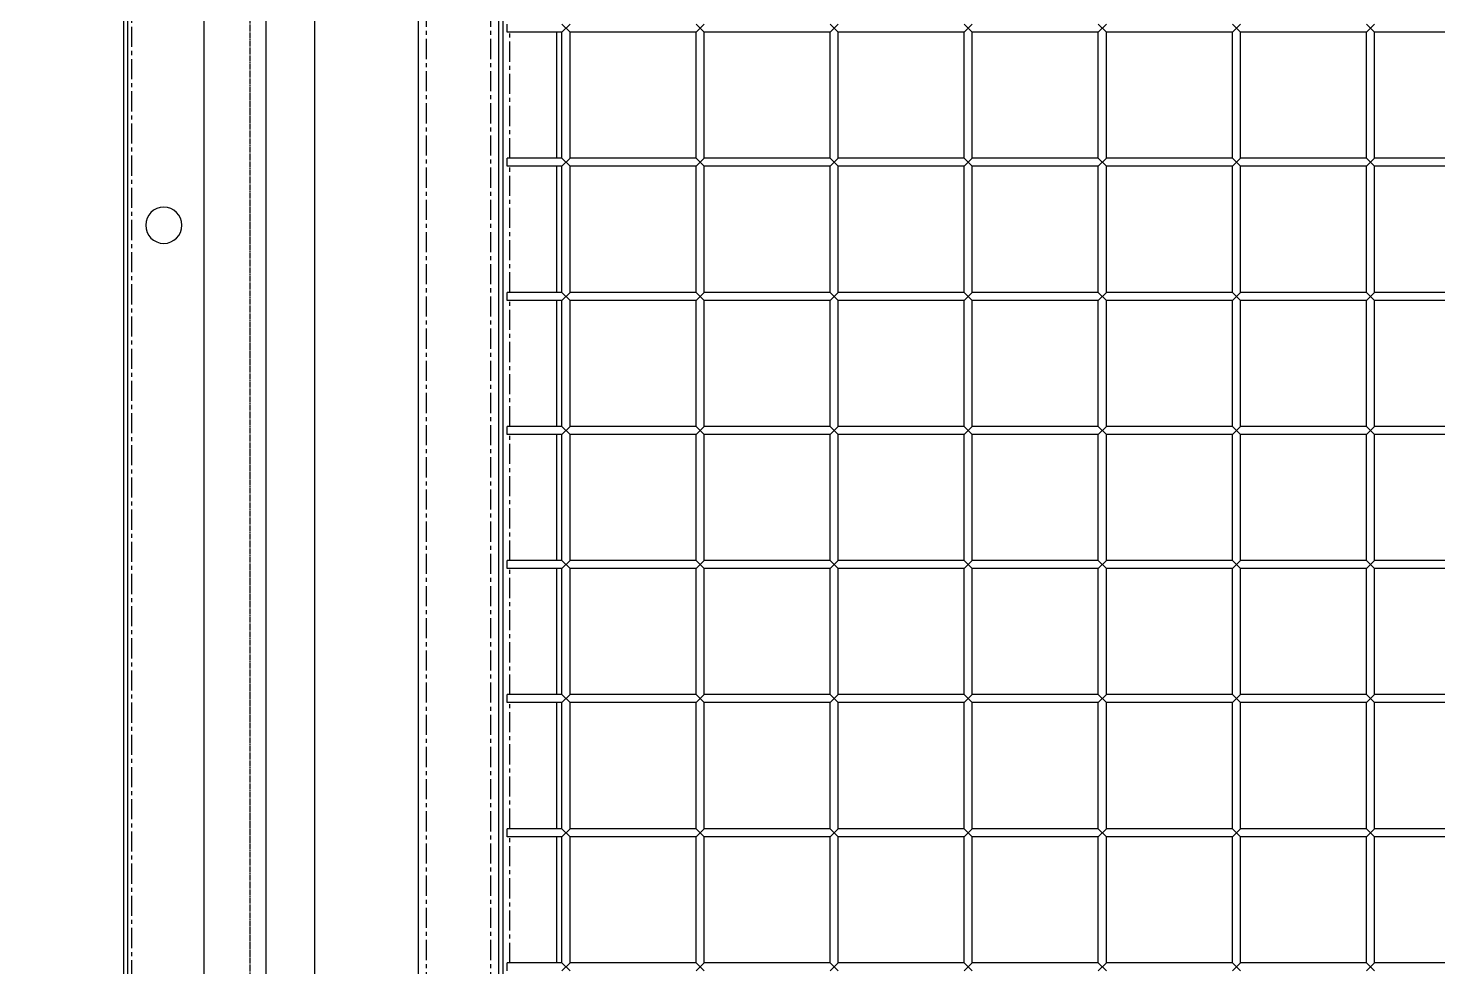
# Model space of a CAD drawing. Header units: millimetres. Extents: x -198529 to 244266, y -64 to 158464.
# Drawn here: x -170034 to -169509, y 94807 to 95157 of the extents above; entities that cross this region are included whole.
import ezdxf

# ---------------------------------------------------------------- set-up
doc = ezdxf.new("R2010")
doc.units = ezdxf.units.MM
doc.linetypes.add('CENTER', pattern=[12, 7.5, -1.5, 1.5, -1.5])
doc.linetypes.add('HIDDEN2', pattern=[4.7625, 3.175, -1.5875])
doc.layers.add('0-DCC', color=30, linetype='Continuous')
doc.layers.add('K-CEIL-DCC-RACK', color=10, linetype='Continuous')

# ---------------------------------------------------------------- blocks, each defined once
blk = doc.blocks.new('DCC2850x1800(右)')
at = {"color": 0, "linetype": 'Continuous'}
for p, q in [((65616, -74478.48), (65616, -72678.48)), ((65646, -74478.48), (65646, -72678.48)), ((65684.72, -74441.08), (65684.72, -72678.48)), ((65726, -74441.08), (65726, -72678.48)), ((65754.5, -72678.48), (65754.5, -74478.48)), ((65756, -72678.48), (65756, -74478.48)), ((65614.5, -72730.88), (65614.5, -74426.08)), ((65292.5, -73853.48), (65289.5, -73856.48)), ((65292.5, -73856.48), (65289.5, -73853.48)), ((65342.5, -73853.48), (65339.5, -73856.48)), ((65342.5, -73856.48), (65339.5, -73853.48)), ((65392.5, -73853.48), (65389.5, -73856.48)), ((65392.5, -73856.48), (65389.5, -73853.48)), ((65442.5, -73853.48), (65439.5, -73856.48)), ((65442.5, -73856.48), (65439.5, -73853.48)), ((65492.5, -73853.48), (65489.5, -73856.48)), ((65492.5, -73856.48), (65489.5, -73853.48)), ((65542.5, -73853.48), (65539.5, -73856.48)), ((65542.5, -73856.48), (65539.5, -73853.48)), ((65592.5, -73853.48), (65589.5, -73856.48)), ((65592.5, -73856.48), (65589.5, -73853.48)), ((65613, -73856.48), (65613, -73853.48)), ((65242.5, -73856.48), (65289.5, -73856.48)), ((65289.5, -73903.48), (65289.5, -73856.48)), ((65292.5, -73903.48), (65292.5, -73856.48)), ((65292.5, -73856.48), (65339.5, -73856.48)), ((65339.5, -73903.48), (65339.5, -73856.48)), ((65342.5, -73903.48), (65342.5, -73856.48)), ((65342.5, -73856.48), (65389.5, -73856.48)), ((65389.5, -73903.48), (65389.5, -73856.48)), ((65392.5, -73903.48), (65392.5, -73856.48)), ((65392.5, -73856.48), (65439.5, -73856.48)), ((65439.5, -73903.48), (65439.5, -73856.48)), ((65442.5, -73903.48), (65442.5, -73856.48)), ((65442.5, -73856.48), (65489.5, -73856.48)), ((65489.5, -73903.48), (65489.5, -73856.48)), ((65492.5, -73903.48), (65492.5, -73856.48)), ((65492.5, -73856.48), (65539.5, -73856.48)), ((65539.5, -73903.48), (65539.5, -73856.48)), ((65542.5, -73903.48), (65542.5, -73856.48)), ((65542.5, -73856.48), (65589.5, -73856.48)), ((65589.5, -73903.48), (65589.5, -73856.48)), ((65592.5, -73903.48), (65592.5, -73856.48)), ((65592.5, -73856.48), (65613, -73856.48)), ((65594.5, -73856.48), (65594.5, -73903.48)), ((65242.5, -73903.48), (65289.5, -73903.48)), ((65292.5, -73903.48), (65289.5, -73906.48)), ((65292.5, -73906.48), (65289.5, -73903.48)), ((65292.5, -73903.48), (65339.5, -73903.48)), ((65342.5, -73903.48), (65339.5, -73906.48)), ((65342.5, -73906.48), (65339.5, -73903.48)), ((65342.5, -73903.48), (65389.5, -73903.48)), ((65392.5, -73903.48), (65389.5, -73906.48)), ((65392.5, -73906.48), (65389.5, -73903.48)), ((65392.5, -73903.48), (65439.5, -73903.48)), ((65442.5, -73903.48), (65439.5, -73906.48)), ((65442.5, -73906.48), (65439.5, -73903.48)), ((65442.5, -73903.48), (65489.5, -73903.48)), ((65492.5, -73903.48), (65489.5, -73906.48)), ((65492.5, -73906.48), (65489.5, -73903.48)), ((65492.5, -73903.48), (65539.5, -73903.48)), ((65542.5, -73903.48), (65539.5, -73906.48)), ((65542.5, -73906.48), (65539.5, -73903.48)), ((65542.5, -73903.48), (65589.5, -73903.48)), ((65592.5, -73903.48), (65589.5, -73906.48)), ((65592.5, -73906.48), (65589.5, -73903.48)), ((65592.5, -73903.48), (65613, -73903.48)), ((65613, -73906.48), (65613, -73903.48)), ((65242.5, -73906.48), (65289.5, -73906.48)), ((65289.5, -73953.48), (65289.5, -73906.48)), ((65292.5, -73953.48), (65292.5, -73906.48)), ((65292.5, -73906.48), (65339.5, -73906.48)), ((65339.5, -73953.48), (65339.5, -73906.48)), ((65342.5, -73953.48), (65342.5, -73906.48)), ((65342.5, -73906.48), (65389.5, -73906.48)), ((65389.5, -73953.48), (65389.5, -73906.48)), ((65392.5, -73953.48), (65392.5, -73906.48)), ((65392.5, -73906.48), (65439.5, -73906.48)), ((65439.5, -73953.48), (65439.5, -73906.48)), ((65442.5, -73953.48), (65442.5, -73906.48)), ((65442.5, -73906.48), (65489.5, -73906.48)), ((65489.5, -73953.48), (65489.5, -73906.48)), ((65492.5, -73953.48), (65492.5, -73906.48)), ((65492.5, -73906.48), (65539.5, -73906.48)), ((65539.5, -73953.48), (65539.5, -73906.48)), ((65542.5, -73953.48), (65542.5, -73906.48)), ((65542.5, -73906.48), (65589.5, -73906.48)), ((65589.5, -73953.48), (65589.5, -73906.48)), ((65592.5, -73953.48), (65592.5, -73906.48)), ((65592.5, -73906.48), (65613, -73906.48)), ((65594.5, -73906.48), (65594.5, -73953.48)), ((65242.5, -73953.48), (65289.5, -73953.48)), ((65292.5, -73953.48), (65289.5, -73956.48)), ((65292.5, -73956.48), (65289.5, -73953.48)), ((65292.5, -73953.48), (65339.5, -73953.48)), ((65342.5, -73953.48), (65339.5, -73956.48)), ((65342.5, -73956.48), (65339.5, -73953.48)), ((65342.5, -73953.48), (65389.5, -73953.48)), ((65392.5, -73953.48), (65389.5, -73956.48)), ((65392.5, -73956.48), (65389.5, -73953.48)), ((65392.5, -73953.48), (65439.5, -73953.48)), ((65442.5, -73953.48), (65439.5, -73956.48)), ((65442.5, -73956.48), (65439.5, -73953.48)), ((65442.5, -73953.48), (65489.5, -73953.48)), ((65492.5, -73953.48), (65489.5, -73956.48)), ((65492.5, -73956.48), (65489.5, -73953.48)), ((65492.5, -73953.48), (65539.5, -73953.48)), ((65542.5, -73953.48), (65539.5, -73956.48)), ((65542.5, -73956.48), (65539.5, -73953.48)), ((65542.5, -73953.48), (65589.5, -73953.48)), ((65592.5, -73953.48), (65589.5, -73956.48)), ((65592.5, -73956.48), (65589.5, -73953.48)), ((65592.5, -73953.48), (65613, -73953.48)), ((65613, -73956.48), (65613, -73953.48)), ((65242.5, -73956.48), (65289.5, -73956.48)), ((65289.5, -74003.48), (65289.5, -73956.48)), ((65292.5, -74003.48), (65292.5, -73956.48)), ((65292.5, -73956.48), (65339.5, -73956.48)), ((65339.5, -74003.48), (65339.5, -73956.48)), ((65342.5, -74003.48), (65342.5, -73956.48)), ((65342.5, -73956.48), (65389.5, -73956.48)), ((65389.5, -74003.48), (65389.5, -73956.48)), ((65392.5, -74003.48), (65392.5, -73956.48)), ((65392.5, -73956.48), (65439.5, -73956.48)), ((65439.5, -74003.48), (65439.5, -73956.48)), ((65442.5, -74003.48), (65442.5, -73956.48)), ((65442.5, -73956.48), (65489.5, -73956.48)), ((65489.5, -74003.48), (65489.5, -73956.48)), ((65492.5, -74003.48), (65492.5, -73956.48)), ((65492.5, -73956.48), (65539.5, -73956.48)), ((65539.5, -74003.48), (65539.5, -73956.48)), ((65542.5, -74003.48), (65542.5, -73956.48)), ((65542.5, -73956.48), (65589.5, -73956.48)), ((65589.5, -74003.48), (65589.5, -73956.48)), ((65592.5, -74003.48), (65592.5, -73956.48)), ((65592.5, -73956.48), (65613, -73956.48)), ((65594.5, -73956.48), (65594.5, -74003.48)), ((65242.5, -74003.48), (65289.5, -74003.48)), ((65292.5, -74003.48), (65289.5, -74006.48)), ((65292.5, -74006.48), (65289.5, -74003.48)), ((65292.5, -74003.48), (65339.5, -74003.48)), ((65342.5, -74003.48), (65339.5, -74006.48)), ((65342.5, -74006.48), (65339.5, -74003.48)), ((65342.5, -74003.48), (65389.5, -74003.48)), ((65392.5, -74003.48), (65389.5, -74006.48)), ((65392.5, -74006.48), (65389.5, -74003.48)), ((65392.5, -74003.48), (65439.5, -74003.48)), ((65442.5, -74003.48), (65439.5, -74006.48)), ((65442.5, -74006.48), (65439.5, -74003.48)), ((65442.5, -74003.48), (65489.5, -74003.48)), ((65492.5, -74003.48), (65489.5, -74006.48)), ((65492.5, -74006.48), (65489.5, -74003.48)), ((65492.5, -74003.48), (65539.5, -74003.48)), ((65542.5, -74003.48), (65539.5, -74006.48)), ((65542.5, -74006.48), (65539.5, -74003.48)), ((65542.5, -74003.48), (65589.5, -74003.48)), ((65592.5, -74003.48), (65589.5, -74006.48)), ((65592.5, -74006.48), (65589.5, -74003.48)), ((65592.5, -74003.48), (65613, -74003.48)), ((65613, -74006.48), (65613, -74003.48)), ((65242.5, -74006.48), (65289.5, -74006.48)), ((65289.5, -74053.48), (65289.5, -74006.48)), ((65292.5, -74053.48), (65292.5, -74006.48)), ((65292.5, -74006.48), (65339.5, -74006.48)), ((65339.5, -74053.48), (65339.5, -74006.48)), ((65342.5, -74053.48), (65342.5, -74006.48)), ((65342.5, -74006.48), (65389.5, -74006.48)), ((65389.5, -74053.48), (65389.5, -74006.48)), ((65392.5, -74053.48), (65392.5, -74006.48)), ((65392.5, -74006.48), (65439.5, -74006.48)), ((65439.5, -74053.48), (65439.5, -74006.48)), ((65442.5, -74053.48), (65442.5, -74006.48)), ((65442.5, -74006.48), (65489.5, -74006.48)), ((65489.5, -74053.48), (65489.5, -74006.48)), ((65492.5, -74053.48), (65492.5, -74006.48)), ((65492.5, -74006.48), (65539.5, -74006.48)), ((65539.5, -74053.48), (65539.5, -74006.48)), ((65542.5, -74053.48), (65542.5, -74006.48)), ((65542.5, -74006.48), (65589.5, -74006.48)), ((65589.5, -74053.48), (65589.5, -74006.48)), ((65592.5, -74053.48), (65592.5, -74006.48)), ((65592.5, -74006.48), (65613, -74006.48)), ((65594.5, -74006.48), (65594.5, -74053.48)), ((65242.5, -74053.48), (65289.5, -74053.48)), ((65292.5, -74053.48), (65289.5, -74056.48)), ((65292.5, -74056.48), (65289.5, -74053.48)), ((65292.5, -74053.48), (65339.5, -74053.48)), ((65342.5, -74053.48), (65339.5, -74056.48)), ((65342.5, -74056.48), (65339.5, -74053.48)), ((65342.5, -74053.48), (65389.5, -74053.48)), ((65392.5, -74053.48), (65389.5, -74056.48)), ((65392.5, -74056.48), (65389.5, -74053.48)), ((65392.5, -74053.48), (65439.5, -74053.48)), ((65442.5, -74053.48), (65439.5, -74056.48)), ((65442.5, -74056.48), (65439.5, -74053.48)), ((65442.5, -74053.48), (65489.5, -74053.48)), ((65492.5, -74053.48), (65489.5, -74056.48)), ((65492.5, -74056.48), (65489.5, -74053.48)), ((65492.5, -74053.48), (65539.5, -74053.48)), ((65542.5, -74053.48), (65539.5, -74056.48)), ((65542.5, -74056.48), (65539.5, -74053.48)), ((65542.5, -74053.48), (65589.5, -74053.48)), ((65592.5, -74053.48), (65589.5, -74056.48)), ((65592.5, -74056.48), (65589.5, -74053.48)), ((65592.5, -74053.48), (65613, -74053.48)), ((65613, -74056.48), (65613, -74053.48)), ((65242.5, -74056.48), (65289.5, -74056.48)), ((65289.5, -74103.48), (65289.5, -74056.48)), ((65292.5, -74103.48), (65292.5, -74056.48)), ((65292.5, -74056.48), (65339.5, -74056.48)), ((65339.5, -74103.48), (65339.5, -74056.48)), ((65342.5, -74103.48), (65342.5, -74056.48)), ((65342.5, -74056.48), (65389.5, -74056.48)), ((65389.5, -74103.48), (65389.5, -74056.48)), ((65392.5, -74103.48), (65392.5, -74056.48)), ((65392.5, -74056.48), (65439.5, -74056.48)), ((65439.5, -74103.48), (65439.5, -74056.48)), ((65442.5, -74103.48), (65442.5, -74056.48)), ((65442.5, -74056.48), (65489.5, -74056.48)), ((65489.5, -74103.48), (65489.5, -74056.48)), ((65492.5, -74103.48), (65492.5, -74056.48)), ((65492.5, -74056.48), (65539.5, -74056.48)), ((65539.5, -74103.48), (65539.5, -74056.48)), ((65542.5, -74103.48), (65542.5, -74056.48)), ((65542.5, -74056.48), (65589.5, -74056.48)), ((65589.5, -74103.48), (65589.5, -74056.48)), ((65592.5, -74103.48), (65592.5, -74056.48)), ((65592.5, -74056.48), (65613, -74056.48)), ((65594.5, -74056.48), (65594.5, -74103.48)), ((65242.5, -74103.48), (65289.5, -74103.48)), ((65242.5, -74106.48), (65289.5, -74106.48)), ((65292.5, -74103.48), (65289.5, -74106.48)), ((65292.5, -74106.48), (65289.5, -74103.48)), ((65289.5, -74153.48), (65289.5, -74106.48)), ((65292.5, -74103.48), (65339.5, -74103.48)), ((65292.5, -74153.48), (65292.5, -74106.48)), ((65292.5, -74106.48), (65339.5, -74106.48)), ((65342.5, -74103.48), (65339.5, -74106.48)), ((65342.5, -74106.48), (65339.5, -74103.48)), ((65339.5, -74153.48), (65339.5, -74106.48)), ((65342.5, -74103.48), (65389.5, -74103.48)), ((65342.5, -74153.48), (65342.5, -74106.48)), ((65342.5, -74106.48), (65389.5, -74106.48)), ((65392.5, -74103.48), (65389.5, -74106.48)), ((65392.5, -74106.48), (65389.5, -74103.48)), ((65389.5, -74153.48), (65389.5, -74106.48)), ((65392.5, -74103.48), (65439.5, -74103.48)), ((65392.5, -74153.48), (65392.5, -74106.48)), ((65392.5, -74106.48), (65439.5, -74106.48)), ((65442.5, -74103.48), (65439.5, -74106.48)), ((65442.5, -74106.48), (65439.5, -74103.48)), ((65439.5, -74153.48), (65439.5, -74106.48)), ((65442.5, -74103.48), (65489.5, -74103.48)), ((65442.5, -74153.48), (65442.5, -74106.48)), ((65442.5, -74106.48), (65489.5, -74106.48)), ((65492.5, -74103.48), (65489.5, -74106.48)), ((65492.5, -74106.48), (65489.5, -74103.48)), ((65489.5, -74153.48), (65489.5, -74106.48)), ((65492.5, -74103.48), (65539.5, -74103.48)), ((65492.5, -74153.48), (65492.5, -74106.48)), ((65492.5, -74106.48), (65539.5, -74106.48)), ((65542.5, -74103.48), (65539.5, -74106.48)), ((65542.5, -74106.48), (65539.5, -74103.48)), ((65539.5, -74153.48), (65539.5, -74106.48)), ((65542.5, -74103.48), (65589.5, -74103.48)), ((65542.5, -74153.48), (65542.5, -74106.48)), ((65542.5, -74106.48), (65589.5, -74106.48)), ((65592.5, -74103.48), (65589.5, -74106.48)), ((65592.5, -74106.48), (65589.5, -74103.48)), ((65589.5, -74153.48), (65589.5, -74106.48)), ((65592.5, -74103.48), (65613, -74103.48)), ((65592.5, -74153.48), (65592.5, -74106.48)), ((65592.5, -74106.48), (65613, -74106.48)), ((65594.5, -74106.48), (65594.5, -74153.48)), ((65613, -74106.48), (65613, -74103.48)), ((65242.5, -74153.48), (65289.5, -74153.48)), ((65292.5, -74153.48), (65289.5, -74156.48)), ((65292.5, -74156.48), (65289.5, -74153.48)), ((65292.5, -74153.48), (65339.5, -74153.48)), ((65342.5, -74153.48), (65339.5, -74156.48)), ((65342.5, -74156.48), (65339.5, -74153.48)), ((65342.5, -74153.48), (65389.5, -74153.48)), ((65392.5, -74153.48), (65389.5, -74156.48)), ((65392.5, -74156.48), (65389.5, -74153.48)), ((65392.5, -74153.48), (65439.5, -74153.48)), ((65442.5, -74153.48), (65439.5, -74156.48)), ((65442.5, -74156.48), (65439.5, -74153.48)), ((65442.5, -74153.48), (65489.5, -74153.48)), ((65492.5, -74153.48), (65489.5, -74156.48)), ((65492.5, -74156.48), (65489.5, -74153.48)), ((65492.5, -74153.48), (65539.5, -74153.48)), ((65542.5, -74153.48), (65539.5, -74156.48)), ((65542.5, -74156.48), (65539.5, -74153.48)), ((65542.5, -74153.48), (65589.5, -74153.48)), ((65592.5, -74153.48), (65589.5, -74156.48)), ((65592.5, -74156.48), (65589.5, -74153.48)), ((65592.5, -74153.48), (65613, -74153.48)), ((65613, -74156.48), (65613, -74153.48)), ((65242.5, -74156.48), (65289.5, -74156.48)), ((65289.5, -74203.48), (65289.5, -74156.48)), ((65292.5, -74203.48), (65292.5, -74156.48)), ((65292.5, -74156.48), (65339.5, -74156.48)), ((65339.5, -74203.48), (65339.5, -74156.48)), ((65342.5, -74203.48), (65342.5, -74156.48)), ((65342.5, -74156.48), (65389.5, -74156.48)), ((65389.5, -74203.48), (65389.5, -74156.48)), ((65392.5, -74203.48), (65392.5, -74156.48)), ((65392.5, -74156.48), (65439.5, -74156.48)), ((65439.5, -74203.48), (65439.5, -74156.48)), ((65442.5, -74203.48), (65442.5, -74156.48)), ((65442.5, -74156.48), (65489.5, -74156.48)), ((65489.5, -74203.48), (65489.5, -74156.48)), ((65492.5, -74203.48), (65492.5, -74156.48)), ((65492.5, -74156.48), (65539.5, -74156.48)), ((65539.5, -74203.48), (65539.5, -74156.48)), ((65542.5, -74203.48), (65542.5, -74156.48)), ((65542.5, -74156.48), (65589.5, -74156.48)), ((65589.5, -74203.48), (65589.5, -74156.48)), ((65592.5, -74203.48), (65592.5, -74156.48)), ((65592.5, -74156.48), (65613, -74156.48)), ((65594.5, -74156.48), (65594.5, -74203.48)), ((65242.5, -74203.48), (65289.5, -74203.48)), ((65292.5, -74203.48), (65289.5, -74206.48)), ((65292.5, -74206.48), (65289.5, -74203.48)), ((65292.5, -74203.48), (65339.5, -74203.48)), ((65342.5, -74203.48), (65339.5, -74206.48)), ((65342.5, -74206.48), (65339.5, -74203.48)), ((65342.5, -74203.48), (65389.5, -74203.48)), ((65392.5, -74203.48), (65389.5, -74206.48)), ((65392.5, -74206.48), (65389.5, -74203.48)), ((65392.5, -74203.48), (65439.5, -74203.48)), ((65442.5, -74203.48), (65439.5, -74206.48)), ((65442.5, -74206.48), (65439.5, -74203.48)), ((65442.5, -74203.48), (65489.5, -74203.48)), ((65492.5, -74203.48), (65489.5, -74206.48)), ((65492.5, -74206.48), (65489.5, -74203.48)), ((65492.5, -74203.48), (65539.5, -74203.48)), ((65542.5, -74203.48), (65539.5, -74206.48)), ((65542.5, -74206.48), (65539.5, -74203.48)), ((65542.5, -74203.48), (65589.5, -74203.48)), ((65592.5, -74203.48), (65589.5, -74206.48)), ((65592.5, -74206.48), (65589.5, -74203.48)), ((65592.5, -74203.48), (65613, -74203.48)), ((65613, -74206.48), (65613, -74203.48))]:
    blk.add_line(p, q, dxfattribs=at)
at = {"color": 0, "linetype": 'CENTER'}
for p, q in [((65619, -74478.48), (65619, -72678.48)), ((65643, -74478.48), (65643, -72678.48)), ((65753, -72678.48), (65753, -74478.48)), ((65612, -73903.48), (65612, -73856.48)), ((65612, -73953.48), (65612, -73906.48)), ((65612, -74003.48), (65612, -73956.48)), ((65612, -74053.48), (65612, -74006.48)), ((65612, -74103.48), (65612, -74056.48)), ((65612, -74153.48), (65612, -74106.48)), ((65612, -74203.48), (65612, -74156.48))]:
    blk.add_line(p, q, dxfattribs=at)
at = {"color": 0, "linetype": 'Continuous'}
blk.add_circle((65741, -73928.48), 6.75, dxfattribs=at)
blk = doc.blocks.new('H-方柱-200x8-X8')
blk.add_lwpolyline([(-100, -1190), (100, -1190), (100, 4860.48), (-100, 4860.48)], close=True)
at = {"linetype": 'HIDDEN2', "ltscale": 0.1}
blk.add_lwpolyline([(-94, -1190), (94, -1190), (94, 4860.48), (-94, 4860.48)], close=True, dxfattribs=at)

msp = doc.modelspace()

# ---------------------------------------------------------------- block references
at = {"layer": '0-DCC', "xscale": -1}
msp.add_blockref('DCC2850x1800(右)', (-104242.77, 169011.49), dxfattribs=at)
at = {"layer": 'K-CEIL-DCC-RACK'}
msp.add_blockref('H-方柱-200x8-X8', (-170045.54, 95682.53), dxfattribs=at)

doc.saveas('drawing.dxf')
